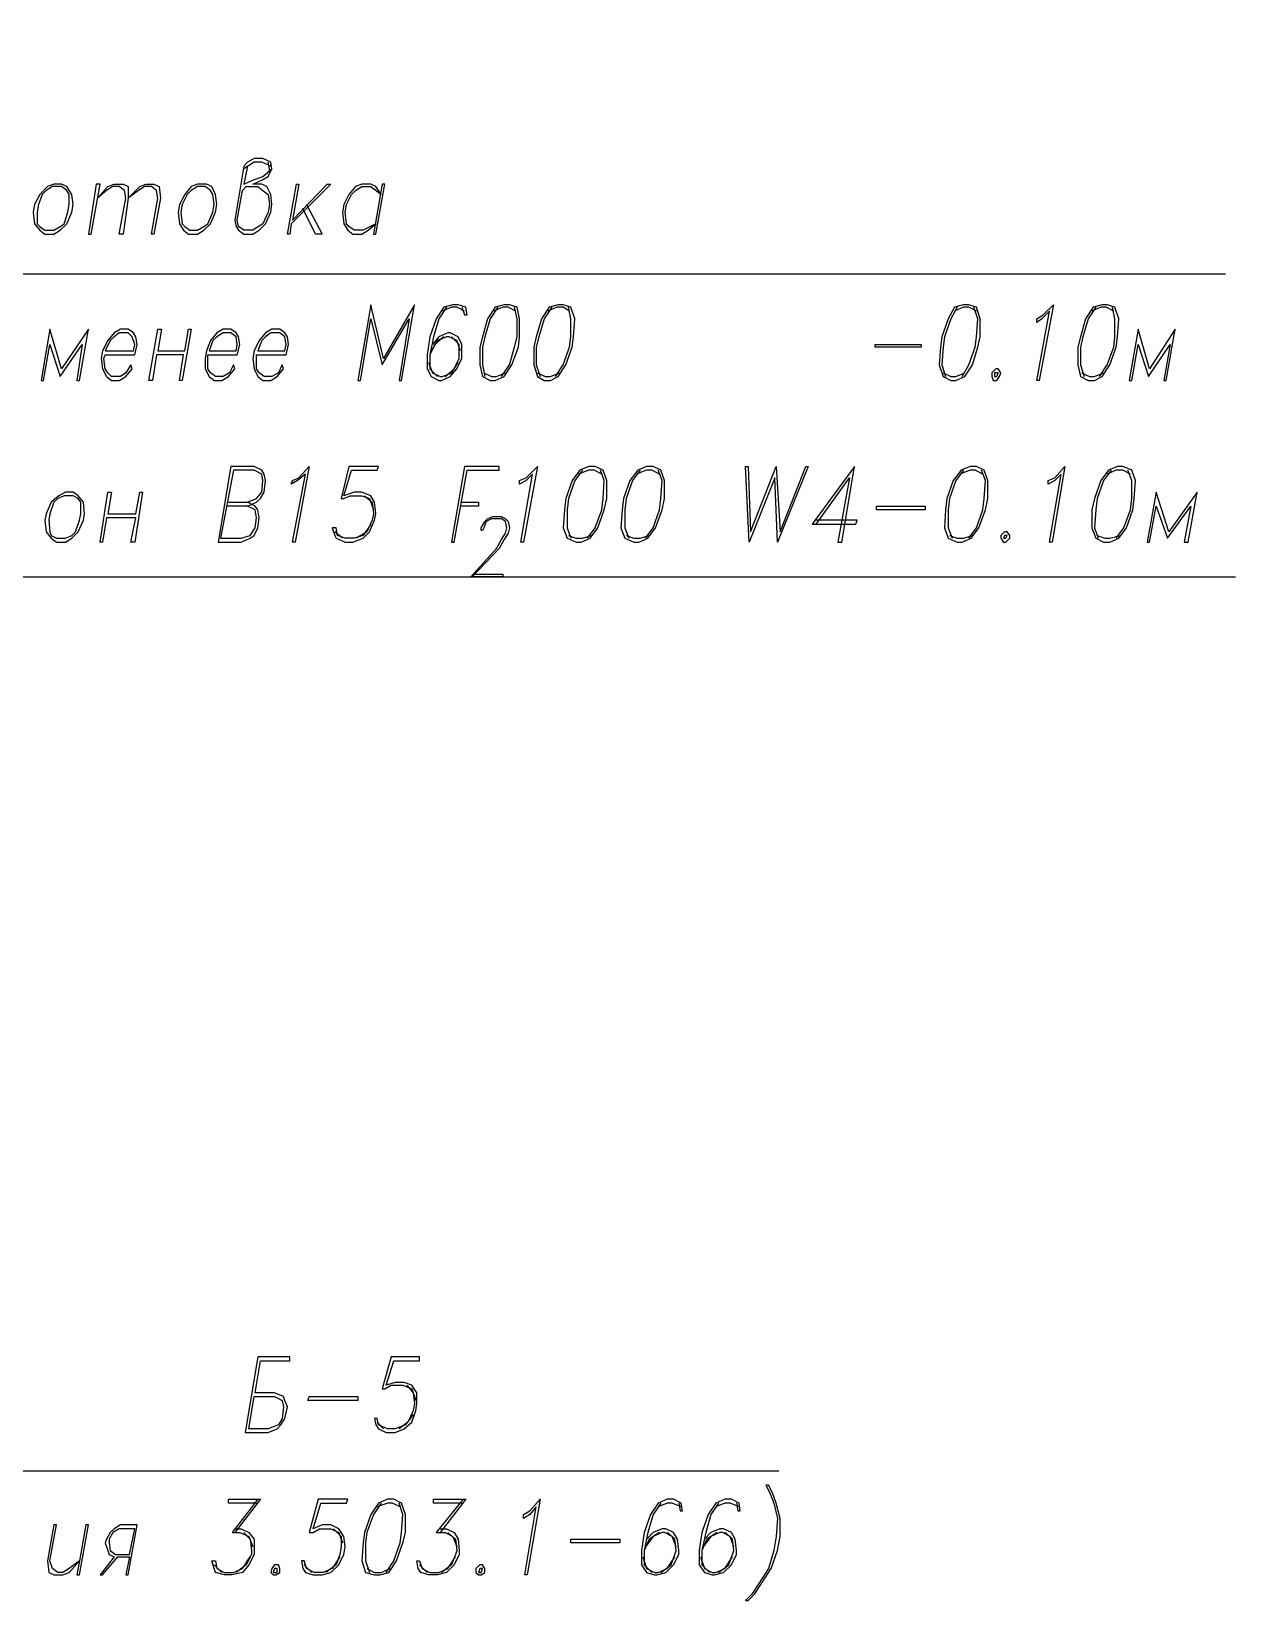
# Model space of a CAD drawing. Header units: millimetres. Extents: x 4241 to 6572, y 870 to 1291.
# Drawn here: x 5217.2 to 5256.9, y 1076.4 to 1128.1 of the extents above; entities that cross this region are included whole.
import ezdxf

# ---------------------------------------------------------------- set-up
doc = ezdxf.new("R2010")
doc.units = ezdxf.units.MM
doc.layers.add('PDF _0', color=7, linetype='Continuous')

msp = doc.modelspace()

# ---------------------------------------------------------------- linework, layer by layer
at = {"layer": 'PDF _0', "lineweight": 25}
for points in [[(5186.1601, 1128.138), (5186.1601, 1110.1457), (5256.9439, 1110.1457)], [(5225.1081, 1123.6928), (5224.8118, 1123.8198), (5224.5578, 1123.8198), (5224.2191, 1123.6081)], [(5224.3461, 1123.6928), (5224.2191, 1123.1001), (5224.5154, 1123.2271), (5224.8541, 1123.3541), (5225.1504, 1123.6081)], [(5225.0658, 1123.4811), (5225.0658, 1123.6081), (5225.0234, 1123.8198)], [(5226.2935, 1122.4228), (5226.8015, 1121.4491), (5226.5898, 1121.4491), (5226.1665, 1122.2957)], [(5186.1601, 1120.1367), (5256.6052, 1120.1367)], [(5231.416, 1119.036), (5231.5007, 1118.782), (5231.5853, 1118.782), (5231.543, 1119.036), (5231.289, 1119.1206), (5231.1197, 1119.1206), (5230.8233, 1119.036), (5230.5693, 1118.655), (5230.3576, 1118.0623), (5230.273, 1117.4696), (5230.273, 1117.0039), (5230.4, 1116.7499), (5230.654, 1116.6229), (5230.7386, 1116.6229), (5231.035, 1116.7499), (5231.2467, 1117.0039), (5231.416, 1117.3426), (5231.416, 1117.4696), (5231.416, 1117.8083), (5231.289, 1118.0623), (5231.035, 1118.1893), (5230.9503, 1118.1893), (5230.654, 1118.0623), (5230.4423, 1117.8083)], [(5230.908, 1119.036), (5230.654, 1118.655), (5230.4846, 1118.0623), (5230.3576, 1117.4696), (5230.3576, 1117.0039), (5230.6116, 1116.7499)], [(5231.5007, 1118.909), (5231.2467, 1119.036), (5231.0773, 1119.036), (5230.781, 1118.909)], [(5232.6014, 1119.036), (5232.3474, 1118.655), (5232.178, 1118.0623), (5232.0934, 1117.7236), (5232.0934, 1117.1309), (5232.178, 1116.7499)], [(5233.1941, 1118.909), (5232.9401, 1119.036), (5232.7707, 1119.036), (5232.4744, 1118.909)], [(5232.7284, 1116.7499), (5232.9824, 1117.1309), (5233.1517, 1117.7236), (5233.2364, 1118.0623), (5233.2364, 1118.655), (5233.1517, 1119.036)], [(5234.3794, 1119.036), (5234.1254, 1118.655), (5233.9561, 1118.0623), (5233.8714, 1117.7236), (5233.8714, 1117.1309), (5233.9984, 1116.7499)], [(5234.9721, 1118.909), (5234.7604, 1119.036), (5234.5488, 1119.036), (5234.2524, 1118.909)], [(5234.5064, 1116.7499), (5234.7604, 1117.1309), (5234.9721, 1117.7236), (5235.0145, 1118.0623), (5235.0145, 1118.655), (5234.9298, 1119.036)], [(5247.7572, 1119.036), (5247.5456, 1118.655), (5247.3339, 1118.0623), (5247.2915, 1117.7236), (5247.2492, 1117.1309), (5247.3762, 1116.7499)], [(5248.3923, 1118.909), (5248.1382, 1119.036), (5247.9689, 1119.036), (5247.6726, 1118.909)], [(5247.9266, 1116.7499), (5248.1382, 1117.1309), (5248.3499, 1117.7236), (5248.3923, 1118.0623), (5248.4346, 1118.655), (5248.3076, 1119.036)], [(5252.3294, 1119.036), (5252.0754, 1118.655), (5251.906, 1118.0623), (5251.8214, 1117.7236), (5251.8214, 1117.1309), (5251.9484, 1116.7499)], [(5252.9221, 1118.909), (5252.6681, 1119.036), (5252.4987, 1119.036), (5252.2024, 1118.909)], [(5252.4564, 1116.7499), (5252.7104, 1117.1309), (5252.9221, 1117.7236), (5252.9644, 1118.0623), (5252.9644, 1118.655), (5252.8797, 1119.036)], [(5230.8233, 1118.0623), (5230.527, 1117.8083), (5230.3576, 1117.4696)], [(5231.3737, 1117.5966), (5231.2467, 1117.9353), (5230.9926, 1118.0623), (5230.908, 1118.0623), (5230.6116, 1117.9353), (5230.4, 1117.5966)], [(5230.8656, 1116.7499), (5231.162, 1117.0039), (5231.3313, 1117.3426), (5231.3313, 1117.4696), (5231.3313, 1117.8083), (5231.0773, 1118.0623)], [(5230.3153, 1117.2156), (5230.4423, 1116.8769), (5230.6963, 1116.7499), (5230.781, 1116.7499), (5231.0773, 1116.8769), (5231.289, 1117.2156)], [(5232.1357, 1116.8769), (5232.3897, 1116.7499), (5232.559, 1116.7499), (5232.8554, 1116.8769)], [(5233.9138, 1116.8769), (5234.1678, 1116.7499), (5234.3371, 1116.7499), (5234.6334, 1116.8769)], [(5247.2915, 1116.8769), (5247.5456, 1116.7499), (5247.7149, 1116.7499), (5248.0112, 1116.8769)], [(5251.8637, 1116.8769), (5252.1177, 1116.7499), (5252.2871, 1116.7499), (5252.5834, 1116.8769)], [(5224.3461, 1112.4741), (5224.6424, 1112.6011), (5224.7694, 1112.7281), (5224.8964, 1112.9398), (5224.9388, 1113.3208), (5224.8964, 1113.5324), (5224.8118, 1113.6595), (5224.5578, 1113.7865), (5223.7957, 1113.7865), (5223.3724, 1111.2887), (5224.1344, 1111.2887), (5224.4308, 1111.4157), (5224.5578, 1111.5004), (5224.6848, 1111.7544), (5224.7271, 1112.0931), (5224.6848, 1112.3471), (5224.6001, 1112.4741), (5224.3461, 1112.6011)], [(5228.4102, 1111.8814), (5228.1562, 1111.5004), (5227.8599, 1111.4157), (5227.5635, 1111.4157), (5227.3095, 1111.5004), (5227.2672, 1111.7544), (5227.1402, 1111.7544), (5227.2249, 1111.5004), (5227.2672, 1111.4157), (5227.5635, 1111.2887), (5227.8175, 1111.2887), (5228.1562, 1111.4157), (5228.3679, 1111.6274), (5228.5372, 1112.0084), (5228.5796, 1112.2201), (5228.5372, 1112.6011), (5228.4102, 1112.8128), (5228.1139, 1112.9398), (5227.8599, 1112.9398), (5227.5212, 1112.8128), (5227.7752, 1113.6595), (5228.6219, 1113.6595), (5228.6642, 1113.7865), (5227.6905, 1113.7865), (5227.4365, 1112.7281), (5227.5212, 1112.7281), (5227.7329, 1112.8128), (5228.1139, 1112.8128), (5228.3679, 1112.7281), (5228.4949, 1112.3471)], [(5243.1004, 1111.8814), (5244.2011, 1113.4054), (5243.8201, 1111.2887), (5243.9471, 1111.2887), (5244.3704, 1113.7865), (5242.9734, 1111.8814), (5244.4128, 1111.8814), (5244.4551, 1112.0084), (5243.1004, 1112.0084)], [(5223.6687, 1112.6011), (5224.3461, 1112.6011), (5224.6424, 1112.7281), (5224.8118, 1112.9398), (5224.8541, 1113.3208), (5224.8118, 1113.5324), (5224.5578, 1113.6595), (5223.8804, 1113.6595), (5223.4571, 1111.4157), (5224.1344, 1111.4157), (5224.4308, 1111.5004), (5224.6001, 1111.7544), (5224.6424, 1112.0931), (5224.6001, 1112.3471), (5224.3461, 1112.4741), (5223.6687, 1112.4741)], [(5235.3955, 1113.6595), (5235.1415, 1113.3208), (5234.9298, 1112.7281), (5234.8875, 1112.3471), (5234.8875, 1111.7544), (5235.0145, 1111.4157)], [(5236.0305, 1113.5324), (5235.7765, 1113.6595), (5235.6071, 1113.6595), (5235.2685, 1113.5324)], [(5235.5648, 1111.4157), (5235.8188, 1111.7544), (5236.0305, 1112.3471), (5236.0728, 1112.7281), (5236.1152, 1113.3208), (5235.9882, 1113.6595)], [(5237.3005, 1113.6595), (5237.0465, 1113.3208), (5236.8349, 1112.7281), (5236.7925, 1112.3471), (5236.7925, 1111.7544), (5236.9195, 1111.4157)], [(5237.9356, 1113.5324), (5237.6815, 1113.6595), (5237.5122, 1113.6595), (5237.1735, 1113.5324)], [(5237.4699, 1111.4157), (5237.7239, 1111.7544), (5237.9356, 1112.3471), (5237.9779, 1112.7281), (5238.0202, 1113.3208), (5237.8932, 1113.6595)], [(5247.9689, 1113.6595), (5247.7149, 1113.3208), (5247.5032, 1112.7281), (5247.4609, 1112.3471), (5247.4609, 1111.7544), (5247.5879, 1111.4157)], [(5248.6039, 1113.5324), (5248.3499, 1113.6595), (5248.1806, 1113.6595), (5247.8419, 1113.5324)], [(5248.1382, 1111.4157), (5248.3923, 1111.7544), (5248.6039, 1112.3471), (5248.6463, 1112.7281), (5248.6886, 1113.3208), (5248.5616, 1113.6595)], [(5252.8374, 1113.6595), (5252.5834, 1113.3208), (5252.3717, 1112.7281), (5252.3294, 1112.3471), (5252.2871, 1111.7544), (5252.4141, 1111.4157)], [(5253.4724, 1113.5324), (5253.2184, 1113.6595), (5253.0067, 1113.6595), (5252.7104, 1113.5324)], [(5253.0067, 1111.4157), (5253.2608, 1111.7544), (5253.4724, 1112.3471), (5253.5148, 1112.7281), (5253.5148, 1113.3208), (5253.3878, 1113.6595)], [(5228.1986, 1112.8128), (5228.4526, 1112.6011), (5228.4949, 1112.2201), (5228.4526, 1112.0084), (5228.2832, 1111.6274), (5227.9445, 1111.4157)], [(5231.416, 1112.6011), (5231.9664, 1112.6011), (5231.9664, 1112.4741), (5231.3737, 1112.4741)], [(5227.4789, 1111.4157), (5227.2249, 1111.6274)], [(5231.797, 1110.2303), (5232.7707, 1110.2303), (5232.7707, 1110.1457), (5231.7123, 1110.1457), (5232.559, 1111.077), (5232.7284, 1111.3734), (5232.8554, 1111.585), (5232.8977, 1111.7544), (5232.8554, 1111.9661), (5232.7284, 1112.0507), (5232.3897, 1112.0507), (5232.2204, 1111.9661), (5232.1357, 1111.7544), (5232.0934, 1111.6697), (5232.051, 1111.6697), (5232.051, 1111.7544), (5232.178, 1111.9661), (5232.2627, 1112.0507), (5232.432, 1112.1354), (5232.7284, 1112.1354), (5232.8554, 1112.0507), (5232.9401, 1111.9661), (5232.9824, 1111.7544), (5232.9401, 1111.585), (5232.813, 1111.3734), (5232.6437, 1111.077), (5231.7547, 1110.1457)], [(5234.9298, 1111.5004), (5235.1838, 1111.4157), (5235.3955, 1111.4157), (5235.6918, 1111.5004)], [(5236.8349, 1111.5004), (5237.0889, 1111.4157), (5237.3005, 1111.4157), (5237.5969, 1111.5004)], [(5247.5032, 1111.5004), (5247.7572, 1111.4157), (5247.9689, 1111.4157), (5248.2652, 1111.5004)], [(5252.3717, 1111.5004), (5252.6257, 1111.4157), (5252.7951, 1111.4157), (5253.1338, 1111.5004)], [(5229.8073, 1082.501), (5229.5533, 1082.1624), (5229.2146, 1082.0354), (5228.9606, 1082.0354), (5228.6642, 1082.1624), (5228.6219, 1082.374), (5228.5372, 1082.374), (5228.5796, 1082.1624), (5228.6642, 1082.0354), (5228.9182, 1081.9084), (5229.2146, 1081.9084), (5229.5109, 1082.0354), (5229.7649, 1082.247), (5229.8919, 1082.628), (5229.9343, 1082.8821), (5229.9343, 1083.2207), (5229.7649, 1083.4747), (5229.5109, 1083.5594), (5229.2146, 1083.5594), (5228.9182, 1083.4747), (5229.1723, 1084.2791), (5230.0189, 1084.2791), (5230.0189, 1084.4061), (5229.0876, 1084.4061), (5228.7912, 1083.3477), (5228.8759, 1083.3477), (5229.0876, 1083.4747), (5229.4686, 1083.4747), (5229.7649, 1083.3477), (5229.8919, 1082.9667)], [(5229.5956, 1083.4747), (5229.8073, 1083.2207), (5229.8496, 1082.8821), (5229.8073, 1082.628), (5229.6379, 1082.247), (5229.3416, 1082.0354)], [(5228.8336, 1082.0354), (5228.6219, 1082.247)], [(5241.8727, 1080.6383), (5209.9099, 1080.6383)], [(5224.6424, 1079.5799), (5223.7111, 1079.5799), (5223.7111, 1079.7069), (5224.7694, 1079.7069), (5223.9227, 1078.6062)], [(5224.6848, 1079.7069), (5223.8381, 1078.6062), (5224.0921, 1078.6062), (5224.3884, 1078.4792), (5224.5154, 1078.1406)], [(5227.3942, 1077.8019), (5227.1402, 1077.4209), (5226.8438, 1077.2939), (5226.5475, 1077.2939), (5226.2935, 1077.4209), (5226.2088, 1077.6749), (5226.1241, 1077.6749), (5226.1665, 1077.4209), (5226.2512, 1077.2939), (5226.5052, 1077.2092), (5226.8015, 1077.2092), (5227.0978, 1077.2939), (5227.3519, 1077.5479), (5227.5212, 1077.8865), (5227.5635, 1078.1406), (5227.5212, 1078.4792), (5227.3519, 1078.7332), (5227.0978, 1078.8602), (5226.8015, 1078.8602), (5226.5052, 1078.7332), (5226.7592, 1079.5799), (5227.6059, 1079.5799), (5227.6482, 1079.7069), (5226.6745, 1079.7069), (5226.3782, 1078.6062), (5226.5052, 1078.6062), (5226.7168, 1078.7332), (5227.0978, 1078.7332), (5227.3519, 1078.6062), (5227.4789, 1078.2676)], [(5228.7489, 1079.5799), (5228.4949, 1079.1989), (5228.2832, 1078.6062), (5228.2409, 1078.2676), (5228.2409, 1077.6749), (5228.3679, 1077.2939)], [(5229.3839, 1079.4529), (5229.1299, 1079.5799), (5228.9606, 1079.5799), (5228.6219, 1079.4529)], [(5228.9182, 1077.2939), (5229.1723, 1077.6749), (5229.3839, 1078.2676), (5229.4263, 1078.6062), (5229.4686, 1079.1989), (5229.3416, 1079.5799)], [(5231.416, 1079.5799), (5230.4846, 1079.5799), (5230.4846, 1079.7069), (5231.543, 1079.7069), (5230.6963, 1078.6062)], [(5231.4583, 1079.7069), (5230.5693, 1078.6062), (5230.8656, 1078.6062), (5231.1197, 1078.4792), (5231.2467, 1078.1406)], [(5238.5706, 1079.5799), (5238.6129, 1079.3259), (5238.6976, 1079.3259), (5238.6552, 1079.5799), (5238.4012, 1079.7069), (5238.1896, 1079.7069), (5237.8932, 1079.5799), (5237.6392, 1079.1989), (5237.4275, 1078.6062), (5237.3429, 1078.0135), (5237.3429, 1077.5479), (5237.5122, 1077.2939), (5237.7662, 1077.2092), (5237.8509, 1077.2092), (5238.1472, 1077.2939), (5238.4012, 1077.5479), (5238.5706, 1077.8865), (5238.5706, 1078.0135), (5238.5282, 1078.3946), (5238.4012, 1078.6062), (5238.1472, 1078.7332), (5238.0202, 1078.7332), (5237.7239, 1078.6062), (5237.5122, 1078.3946)], [(5237.9779, 1079.5799), (5237.7239, 1079.1989), (5237.5545, 1078.6062), (5237.4275, 1078.0135), (5237.4275, 1077.5479), (5237.6815, 1077.2939)], [(5238.6552, 1079.4529), (5238.3589, 1079.5799), (5238.1896, 1079.5799), (5237.8932, 1079.4529)], [(5240.4756, 1079.5799), (5240.518, 1079.3259), (5240.6026, 1079.3259), (5240.5603, 1079.5799), (5240.3063, 1079.7069), (5240.0946, 1079.7069), (5239.7983, 1079.5799), (5239.5443, 1079.1989), (5239.3326, 1078.6062), (5239.2479, 1078.0135), (5239.2479, 1077.5479), (5239.4173, 1077.2939), (5239.6713, 1077.2092), (5239.756, 1077.2092), (5240.0523, 1077.2939), (5240.3063, 1077.5479), (5240.4756, 1077.8865), (5240.4756, 1078.0135), (5240.4333, 1078.3946), (5240.3063, 1078.6062), (5240.0523, 1078.7332), (5239.9253, 1078.7332), (5239.6289, 1078.6062), (5239.4173, 1078.3946)], [(5239.883, 1079.5799), (5239.6289, 1079.1989), (5239.4596, 1078.6062), (5239.3326, 1078.0135), (5239.3326, 1077.5479), (5239.5866, 1077.2939)], [(5240.5603, 1079.4529), (5240.264, 1079.5799), (5240.0946, 1079.5799), (5239.7983, 1079.4529)], [(5223.9227, 1078.7332), (5224.1344, 1078.7332), (5224.3884, 1078.6062), (5224.5578, 1078.3946), (5224.5578, 1078.0135), (5224.5578, 1077.8865), (5224.3884, 1077.5479), (5224.1767, 1077.2939), (5223.8381, 1077.2092), (5223.5841, 1077.2092), (5223.2877, 1077.2939), (5223.2454, 1077.4209), (5223.1607, 1077.6749), (5223.2877, 1077.6749), (5223.3301, 1077.4209), (5223.5841, 1077.2939), (5223.8804, 1077.2939), (5224.1767, 1077.4209), (5224.4308, 1077.8019)], [(5224.2191, 1078.6062), (5224.4308, 1078.3946), (5224.4731, 1078.0135), (5224.4731, 1077.8865), (5224.3038, 1077.5479), (5223.9651, 1077.2939)], [(5227.1825, 1078.7332), (5227.4365, 1078.4792), (5227.4365, 1078.1406), (5227.3942, 1077.8865), (5227.2672, 1077.5479), (5226.9285, 1077.2939)], [(5230.6963, 1078.7332), (5230.908, 1078.7332), (5231.162, 1078.6062), (5231.289, 1078.3946), (5231.3313, 1078.0135), (5231.3313, 1077.8865), (5231.162, 1077.5479), (5230.908, 1077.2939), (5230.6116, 1077.2092), (5230.3153, 1077.2092), (5230.0613, 1077.2939), (5229.9766, 1077.4209), (5229.9343, 1077.6749), (5230.0189, 1077.6749), (5230.1036, 1077.4209), (5230.3576, 1077.2939), (5230.654, 1077.2939), (5230.9503, 1077.4209), (5231.2043, 1077.8019)], [(5230.9503, 1078.6062), (5231.2043, 1078.3946), (5231.2467, 1078.0135), (5231.2043, 1077.8865), (5231.0773, 1077.5479), (5230.7386, 1077.2939)], [(5237.9356, 1078.6062), (5237.5969, 1078.3946), (5237.4275, 1078.0135)], [(5238.4859, 1078.1406), (5238.3589, 1078.4792), (5238.1049, 1078.6062), (5238.0202, 1078.6062), (5237.7239, 1078.4792), (5237.4699, 1078.1406)], [(5237.9779, 1077.2939), (5238.3166, 1077.5479), (5238.4436, 1077.8865), (5238.4859, 1078.0135), (5238.4436, 1078.3946), (5238.1896, 1078.6062)], [(5239.8406, 1078.6062), (5239.5019, 1078.3946), (5239.3326, 1078.0135)], [(5240.391, 1078.1406), (5240.264, 1078.4792), (5240.01, 1078.6062), (5239.9253, 1078.6062), (5239.6289, 1078.4792), (5239.3749, 1078.1406)], [(5239.883, 1077.2939), (5240.2216, 1077.5479), (5240.3486, 1077.8865), (5240.391, 1078.0135), (5240.3486, 1078.3946), (5240.0946, 1078.6062)], [(5223.4994, 1077.2939), (5223.2454, 1077.5479)], [(5226.4628, 1077.2939), (5226.2088, 1077.5479)], [(5230.273, 1077.2939), (5230.0189, 1077.5479)], [(5237.3852, 1077.8019), (5237.5122, 1077.4209), (5237.7662, 1077.2939), (5237.8932, 1077.2939), (5238.1896, 1077.4209), (5238.4436, 1077.8019)], [(5239.2903, 1077.8019), (5239.4173, 1077.4209), (5239.6713, 1077.2939), (5239.7983, 1077.2939), (5240.0946, 1077.4209), (5240.3486, 1077.8019)], [(5228.2832, 1077.4209), (5228.5372, 1077.2939), (5228.7489, 1077.2939), (5229.0452, 1077.4209)]]:
    msp.add_lwpolyline(points, dxfattribs=at)
for points in [[(5224.5154, 1123.1001), (5224.8118, 1123.2271), (5225.0234, 1123.3541), (5225.1504, 1123.6081), (5225.1081, 1123.8198), (5224.8541, 1123.9468), (5224.5578, 1123.9468), (5224.3461, 1123.8198), (5224.2191, 1123.6928), (5223.9227, 1121.9147), (5223.9651, 1121.7031), (5224.0497, 1121.5761), (5224.2191, 1121.4491), (5224.5154, 1121.4491), (5224.7271, 1121.5761), (5224.9388, 1121.7877), (5225.1081, 1122.1687), (5225.1504, 1122.4228), (5225.1081, 1122.7614), (5224.9811, 1123.0154), (5224.8118, 1123.1001)], [(5217.9535, 1123.1001), (5217.7419, 1123.0154), (5217.4878, 1122.7614), (5217.3185, 1122.4228), (5217.2762, 1122.1687), (5217.3185, 1121.7877), (5217.4878, 1121.5761), (5217.6572, 1121.4491), (5217.9535, 1121.4491), (5218.1652, 1121.5761), (5218.3769, 1121.7877), (5218.5462, 1122.1687), (5218.5886, 1122.4228), (5218.5462, 1122.7614), (5218.3769, 1123.0154), (5218.2075, 1123.1001)], [(5217.9112, 1123.0154), (5217.6995, 1122.8884), (5217.5725, 1122.7614), (5217.4455, 1122.4228), (5217.4032, 1122.1687), (5217.4032, 1121.7877), (5217.4878, 1121.7031), (5217.6572, 1121.5761), (5217.9535, 1121.5761), (5218.1652, 1121.7031), (5218.2922, 1121.7877), (5218.4192, 1122.1687), (5218.4615, 1122.4228), (5218.4615, 1122.7614), (5218.3769, 1122.8884), (5218.2075, 1123.0154)], [(5219.1812, 1121.4491), (5219.4776, 1123.1001), (5219.3506, 1123.1001), (5219.0966, 1121.4491)], [(5220.2396, 1121.4491), (5220.1126, 1121.4491), (5220.3243, 1122.6344), (5220.2819, 1122.8884), (5220.1126, 1123.0154), (5219.9009, 1123.0154), (5219.6893, 1122.8884), (5219.3929, 1122.6344), (5219.7316, 1123.0154), (5219.9433, 1123.1001), (5220.2396, 1123.1001), (5220.4089, 1123.0154), (5220.4089, 1122.6344)], [(5221.2556, 1121.4491), (5221.171, 1121.4491), (5221.3827, 1122.6344), (5221.3403, 1122.8884), (5221.171, 1123.0154), (5220.9593, 1123.0154), (5220.7476, 1122.8884), (5220.4089, 1122.6344), (5220.79, 1123.0154), (5221.0016, 1123.1001), (5221.2556, 1123.1001), (5221.425, 1123.0154), (5221.4673, 1122.6344)], [(5222.695, 1123.1001), (5222.4834, 1123.0154), (5222.2717, 1122.7614), (5222.1023, 1122.4228), (5222.06, 1122.1687), (5222.1023, 1121.7877), (5222.2293, 1121.5761), (5222.3987, 1121.4491), (5222.695, 1121.4491), (5222.9067, 1121.5761), (5223.1184, 1121.7877), (5223.2877, 1122.1687), (5223.3301, 1122.4228), (5223.2877, 1122.7614), (5223.1607, 1123.0154), (5222.9914, 1123.1001)], [(5222.695, 1123.0154), (5222.4834, 1122.8884), (5222.3564, 1122.7614), (5222.187, 1122.4228), (5222.1447, 1122.1687), (5222.187, 1121.7877), (5222.2717, 1121.7031), (5222.441, 1121.5761), (5222.695, 1121.5761), (5222.9067, 1121.7031), (5223.0337, 1121.7877), (5223.203, 1122.1687), (5223.2454, 1122.4228), (5223.203, 1122.7614), (5223.1184, 1122.8884), (5222.949, 1123.0154)], [(5224.1767, 1122.8884), (5224.3038, 1123.0154), (5224.6848, 1123.0154), (5224.8541, 1122.8884), (5225.0234, 1122.7614), (5225.0658, 1122.4228), (5225.0234, 1122.1687), (5224.8541, 1121.7877), (5224.5154, 1121.5761), (5224.2191, 1121.5761), (5224.0497, 1121.7031), (5224.0074, 1121.9147)], [(5225.8278, 1121.9147), (5226.9708, 1123.1001), (5227.0978, 1123.1001), (5225.7855, 1121.7877), (5225.7431, 1121.4491), (5225.6585, 1121.4491), (5225.9548, 1123.1001), (5226.0395, 1123.1001)], [(5228.5796, 1121.7877), (5228.1562, 1121.5761), (5227.8599, 1121.5761), (5227.6905, 1121.7031), (5227.6059, 1121.7877), (5227.5635, 1122.1687), (5227.6059, 1122.4228), (5227.7752, 1122.7614), (5227.9022, 1122.8884), (5228.1139, 1123.0154), (5228.4102, 1123.0154), (5228.7489, 1122.7614), (5228.5796, 1123.0154), (5228.4102, 1123.1001), (5228.1139, 1123.1001), (5227.9022, 1123.0154), (5227.6905, 1122.7614), (5227.5212, 1122.4228), (5227.4789, 1122.1687), (5227.5212, 1121.7877), (5227.6482, 1121.5761), (5227.8175, 1121.4491), (5228.1139, 1121.4491), (5228.3256, 1121.5761)], [(5228.5796, 1121.4491), (5228.8759, 1123.1001), (5228.7912, 1123.1001), (5228.4949, 1121.4491)], [(5229.3416, 1116.6229), (5229.4263, 1116.6229), (5229.8496, 1119.1206), (5228.8336, 1117.3426), (5228.4102, 1119.1206), (5227.9869, 1116.6229), (5228.0715, 1116.6229), (5228.4102, 1118.655), (5228.7912, 1117.1309), (5229.6803, 1118.655)], [(5232.813, 1119.1206), (5232.5167, 1119.036), (5232.2627, 1118.655), (5232.0934, 1118.0623), (5232.0087, 1117.7236), (5232.0087, 1117.1309), (5232.0934, 1116.7499), (5232.3474, 1116.6229), (5232.5167, 1116.6229), (5232.813, 1116.7499), (5233.0671, 1117.1309), (5233.2787, 1117.7236), (5233.3211, 1118.0623), (5233.3211, 1118.655), (5233.2364, 1119.036), (5232.9824, 1119.1206)], [(5234.5911, 1119.1206), (5234.2948, 1119.036), (5234.0408, 1118.655), (5233.8714, 1118.0623), (5233.7867, 1117.7236), (5233.7867, 1117.1309), (5233.9138, 1116.7499), (5234.1254, 1116.6229), (5234.3371, 1116.6229), (5234.5911, 1116.7499), (5234.8451, 1117.1309), (5235.0568, 1117.7236), (5235.0991, 1118.0623), (5235.1415, 1118.655), (5235.0145, 1119.036), (5234.7604, 1119.1206)], [(5247.9689, 1119.1206), (5247.6726, 1119.036), (5247.4609, 1118.655), (5247.2492, 1118.0623), (5247.2069, 1117.7236), (5247.1645, 1117.1309), (5247.2915, 1116.7499), (5247.5456, 1116.6229), (5247.7149, 1116.6229), (5248.0112, 1116.7499), (5248.2652, 1117.1309), (5248.4346, 1117.7236), (5248.5193, 1118.0623), (5248.5193, 1118.655), (5248.3923, 1119.036), (5248.1382, 1119.1206)], [(5250.4667, 1116.6229), (5250.382, 1116.6229), (5250.8053, 1118.909), (5250.5513, 1118.655), (5250.382, 1118.528), (5250.382, 1118.655), (5250.5937, 1118.782), (5250.9323, 1119.1206)], [(5252.5411, 1119.1206), (5252.2447, 1119.036), (5251.9907, 1118.655), (5251.8214, 1118.0623), (5251.7367, 1117.7236), (5251.7367, 1117.1309), (5251.8214, 1116.7499), (5252.0754, 1116.6229), (5252.2871, 1116.6229), (5252.5411, 1116.7499), (5252.7951, 1117.1309), (5253.0067, 1117.7236), (5253.0491, 1118.0623), (5253.0914, 1118.655), (5252.9644, 1119.036), (5252.7104, 1119.1206)], [(5217.5302, 1116.6229), (5217.6149, 1116.6229), (5217.8265, 1117.8083), (5218.1652, 1116.7499), (5218.8849, 1117.8083), (5218.7156, 1116.6229), (5218.8002, 1116.6229), (5219.0966, 1118.3163), (5218.2075, 1117.0039), (5217.8265, 1118.3163)], [(5219.6469, 1117.4696), (5220.6206, 1117.4696), (5220.7053, 1117.8083), (5220.663, 1118.0623), (5220.5783, 1118.1893), (5220.4089, 1118.3163), (5220.1549, 1118.3163), (5219.9433, 1118.1893), (5219.7316, 1117.9353), (5219.5623, 1117.5966), (5219.5199, 1117.3426), (5219.5623, 1117.0039), (5219.6893, 1116.7499), (5219.8586, 1116.6229), (5220.1126, 1116.6229), (5220.3243, 1116.7499), (5220.536, 1117.0039), (5220.4936, 1117.1309), (5220.3243, 1116.8769), (5220.1549, 1116.7499), (5219.8586, 1116.7499), (5219.7316, 1116.8769), (5219.6469, 1117.0039), (5219.6046, 1117.3426)], [(5220.5783, 1117.5966), (5220.6206, 1117.8083), (5220.536, 1118.0623), (5220.4089, 1118.1893), (5220.1126, 1118.1893), (5219.9433, 1118.0623), (5219.8163, 1117.9353), (5219.6469, 1117.5966)], [(5221.2133, 1116.6229), (5221.0863, 1116.6229), (5221.3827, 1118.3163), (5221.5097, 1118.3163), (5221.3827, 1117.5966), (5222.2717, 1117.5966), (5222.3987, 1118.3163), (5222.4834, 1118.3163), (5222.187, 1116.6229), (5222.1023, 1116.6229), (5222.2293, 1117.4696), (5221.3403, 1117.4696)], [(5223.0337, 1117.4696), (5224.0074, 1117.4696), (5224.0921, 1117.8083), (5224.0497, 1118.0623), (5223.9651, 1118.1893), (5223.7957, 1118.3163), (5223.5417, 1118.3163), (5223.3301, 1118.1893), (5223.1184, 1117.9353), (5222.9914, 1117.5966), (5222.949, 1117.3426), (5222.949, 1117.0039), (5223.076, 1116.7499), (5223.2454, 1116.6229), (5223.4994, 1116.6229), (5223.7111, 1116.7499), (5223.9227, 1117.0039), (5223.8804, 1117.1309), (5223.7534, 1116.8769), (5223.5417, 1116.7499), (5223.2877, 1116.7499), (5223.1184, 1116.8769), (5223.0337, 1117.0039), (5223.0337, 1117.3426)], [(5223.9651, 1117.5966), (5224.0074, 1117.8083), (5223.9651, 1118.0623), (5223.7957, 1118.1893), (5223.5417, 1118.1893), (5223.3301, 1118.0623), (5223.203, 1117.9353), (5223.076, 1117.5966)], [(5224.6424, 1117.4696), (5225.6161, 1117.4696), (5225.7008, 1117.8083), (5225.6585, 1118.0623), (5225.5738, 1118.1893), (5225.4045, 1118.3163), (5225.1504, 1118.3163), (5224.9388, 1118.1893), (5224.7271, 1117.9353), (5224.5578, 1117.5966), (5224.5154, 1117.3426), (5224.5578, 1117.0039), (5224.6848, 1116.7499), (5224.8541, 1116.6229), (5225.1081, 1116.6229), (5225.3198, 1116.7499), (5225.5315, 1117.0039), (5225.4891, 1117.1309), (5225.3621, 1116.8769), (5225.1504, 1116.7499), (5224.8964, 1116.7499), (5224.7271, 1116.8769), (5224.6424, 1117.0039), (5224.6424, 1117.3426)], [(5225.5738, 1117.5966), (5225.6161, 1117.8083), (5225.5738, 1118.0623), (5225.4045, 1118.1893), (5225.1081, 1118.1893), (5224.9388, 1118.0623), (5224.8118, 1117.9353), (5224.6848, 1117.5966)], [(5253.4301, 1116.6229), (5253.5148, 1116.6229), (5253.7264, 1117.8083), (5254.0651, 1116.7499), (5254.7848, 1117.8083), (5254.5731, 1116.6229), (5254.6578, 1116.6229), (5254.9541, 1118.3163), (5254.1075, 1117.0039), (5253.7264, 1118.3163)], [(5246.5719, 1117.7236), (5245.0478, 1117.7236), (5245.0478, 1117.8083), (5246.5719, 1117.8083)], [(5249.0273, 1117.0039), (5248.9003, 1116.8769), (5248.9003, 1116.7499), (5248.9426, 1116.6229), (5249.0696, 1116.6229), (5249.1543, 1116.7499), (5249.1966, 1116.8769), (5249.1119, 1117.0039)], [(5248.9849, 1116.8769), (5248.9849, 1116.7499), (5249.0696, 1116.7499), (5249.1119, 1116.8769)], [(5225.9125, 1111.2887), (5225.8278, 1111.2887), (5226.2512, 1113.5324), (5225.9971, 1113.3208), (5225.7855, 1113.1938), (5225.8278, 1113.3208), (5226.0395, 1113.4054), (5226.3782, 1113.7865)], [(5232.6437, 1113.7865), (5231.5007, 1113.7865), (5231.0773, 1111.2887), (5231.162, 1111.2887), (5231.5853, 1113.6595), (5232.6437, 1113.6595)], [(5233.4481, 1111.2887), (5233.3634, 1111.2887), (5233.7444, 1113.5324), (5233.5327, 1113.3208), (5233.3211, 1113.1938), (5233.3211, 1113.3208), (5233.5327, 1113.4054), (5233.9138, 1113.7865)], [(5235.6071, 1113.7865), (5235.3108, 1113.6595), (5235.0568, 1113.3208), (5234.8451, 1112.7281), (5234.8028, 1112.3471), (5234.7604, 1111.7544), (5234.8875, 1111.4157), (5235.1838, 1111.2887), (5235.3531, 1111.2887), (5235.6495, 1111.4157), (5235.9035, 1111.7544), (5236.1152, 1112.3471), (5236.1998, 1112.7281), (5236.1998, 1113.3208), (5236.0728, 1113.6595), (5235.8188, 1113.7865)], [(5237.5122, 1113.7865), (5237.2159, 1113.6595), (5236.9619, 1113.3208), (5236.7502, 1112.7281), (5236.7078, 1112.3471), (5236.6655, 1111.7544), (5236.7925, 1111.4157), (5237.0889, 1111.2887), (5237.2582, 1111.2887), (5237.5545, 1111.4157), (5237.8086, 1111.7544), (5238.0202, 1112.3471), (5238.1049, 1112.7281), (5238.1049, 1113.3208), (5237.9779, 1113.6595), (5237.7239, 1113.7865)], [(5241.8304, 1111.2887), (5241.7457, 1113.4054), (5240.899, 1111.2887), (5240.772, 1113.7865), (5240.8567, 1113.7865), (5240.9413, 1111.6274), (5241.788, 1113.7865), (5241.915, 1111.6274), (5242.7617, 1113.7865), (5242.8464, 1113.7865)], [(5248.1806, 1113.7865), (5247.8842, 1113.6595), (5247.6302, 1113.3208), (5247.4186, 1112.7281), (5247.3762, 1112.3471), (5247.3339, 1111.7544), (5247.4609, 1111.4157), (5247.7572, 1111.2887), (5247.9266, 1111.2887), (5248.2229, 1111.4157), (5248.4769, 1111.7544), (5248.6886, 1112.3471), (5248.7733, 1112.7281), (5248.7733, 1113.3208), (5248.6463, 1113.6595), (5248.3923, 1113.7865)], [(5250.89, 1111.2887), (5250.8053, 1111.2887), (5251.1863, 1113.5324), (5250.9747, 1113.3208), (5250.763, 1113.1938), (5250.763, 1113.3208), (5250.9747, 1113.4054), (5251.3134, 1113.7865)], [(5253.0491, 1113.7865), (5252.7527, 1113.6595), (5252.4987, 1113.3208), (5252.2871, 1112.7281), (5252.2024, 1112.3471), (5252.2024, 1111.7544), (5252.3294, 1111.4157), (5252.5834, 1111.2887), (5252.7951, 1111.2887), (5253.0914, 1111.4157), (5253.3454, 1111.7544), (5253.5571, 1112.3471), (5253.5994, 1112.7281), (5253.6418, 1113.3208), (5253.5148, 1113.6595), (5253.2184, 1113.7865)], [(5218.3345, 1112.9398), (5218.1229, 1112.8128), (5217.8689, 1112.6011), (5217.6995, 1112.2201), (5217.6572, 1112.0084), (5217.6995, 1111.6274), (5217.8689, 1111.4157), (5218.0382, 1111.2887), (5218.3345, 1111.2887), (5218.5462, 1111.4157), (5218.7579, 1111.6274), (5218.9272, 1112.0084), (5218.9696, 1112.2201), (5218.9272, 1112.6011), (5218.7579, 1112.8128), (5218.5886, 1112.9398)], [(5218.2922, 1112.8128), (5218.0805, 1112.7281), (5217.9535, 1112.6011), (5217.8265, 1112.2201), (5217.7842, 1112.0084), (5217.8265, 1111.6274), (5217.8689, 1111.5004), (5218.0382, 1111.4157), (5218.3345, 1111.4157), (5218.5462, 1111.5004), (5218.6732, 1111.6274), (5218.8002, 1112.0084), (5218.8426, 1112.2201), (5218.8426, 1112.6011), (5218.7579, 1112.7281), (5218.5886, 1112.8128)], [(5219.5623, 1111.2887), (5219.4776, 1111.2887), (5219.7316, 1112.9398), (5219.8586, 1112.9398), (5219.7316, 1112.2201), (5220.663, 1112.2201), (5220.79, 1112.9398), (5220.8746, 1112.9398), (5220.6206, 1111.2887), (5220.4936, 1111.2887), (5220.663, 1112.0931), (5219.6893, 1112.0931)], [(5254.0228, 1111.2887), (5254.1075, 1111.2887), (5254.3191, 1112.4741), (5254.7001, 1111.4157), (5255.4622, 1112.4741), (5255.2505, 1111.2887), (5255.3775, 1111.2887), (5255.6738, 1112.9398), (5254.7425, 1111.6274), (5254.3191, 1112.9398)], [(5246.6989, 1112.3471), (5245.0901, 1112.3471), (5245.0901, 1112.4741), (5246.6989, 1112.4741)], [(5249.3236, 1111.6274), (5249.1966, 1111.5004), (5249.1966, 1111.4157), (5249.2813, 1111.2887), (5249.366, 1111.2887), (5249.493, 1111.4157), (5249.493, 1111.5004), (5249.4083, 1111.6274)], [(5249.3236, 1111.5004), (5249.2813, 1111.4157), (5249.366, 1111.4157), (5249.4083, 1111.5004)], [(5224.7694, 1084.2791), (5225.7431, 1084.2791), (5225.7431, 1084.4061), (5224.6848, 1084.4061), (5224.2614, 1081.9084), (5225.0234, 1081.9084), (5225.3198, 1082.0354), (5225.4468, 1082.1624), (5225.5738, 1082.374), (5225.6585, 1082.755), (5225.5738, 1082.9667), (5225.5315, 1083.0937), (5225.2351, 1083.2207), (5224.6001, 1083.2207)], [(5224.5578, 1083.0937), (5225.2351, 1083.0937), (5225.4891, 1082.9667), (5225.5315, 1082.755), (5225.4891, 1082.374), (5225.3621, 1082.1624), (5225.0234, 1082.0354), (5224.3884, 1082.0354)], [(5227.9869, 1082.9667), (5226.3358, 1082.9667), (5226.3782, 1083.0937), (5227.9869, 1083.0937)], [(5240.8567, 1076.3625), (5241.0683, 1076.5742), (5241.3223, 1076.9552), (5241.6187, 1077.4209), (5241.8304, 1078.0135), (5241.915, 1078.4792), (5241.915, 1079.0719), (5241.788, 1079.5799), (5241.661, 1079.9186), (5241.534, 1080.1726), (5241.4493, 1080.1726), (5241.5763, 1079.9186), (5241.7034, 1079.5799), (5241.8304, 1079.0719), (5241.788, 1078.4792), (5241.7034, 1078.0135), (5241.534, 1077.4209), (5241.2377, 1076.9552), (5240.9837, 1076.5742), (5240.772, 1076.3625)], [(5228.9606, 1079.7069), (5228.6642, 1079.5799), (5228.4102, 1079.1989), (5228.1986, 1078.6062), (5228.1562, 1078.2676), (5228.1139, 1077.6749), (5228.2409, 1077.2939), (5228.5372, 1077.2092), (5228.7066, 1077.2092), (5229.0029, 1077.2939), (5229.2569, 1077.6749), (5229.4686, 1078.2676), (5229.5533, 1078.6062), (5229.5533, 1079.1989), (5229.4263, 1079.5799), (5229.1723, 1079.7069)], [(5233.5751, 1077.2092), (5233.4904, 1077.2092), (5233.8714, 1079.4529), (5233.6597, 1079.1989), (5233.4481, 1079.0719), (5233.4481, 1079.1989), (5233.6597, 1079.3259), (5233.9984, 1079.7069)], [(5218.8002, 1077.6749), (5218.4615, 1077.4209), (5218.2499, 1077.2939), (5218.0805, 1077.2939), (5217.9112, 1077.4209), (5217.8265, 1077.6749), (5218.0382, 1078.8602), (5217.9535, 1078.8602), (5217.7419, 1077.6749), (5217.7842, 1077.2939), (5217.9535, 1077.2092), (5218.2499, 1077.2092), (5218.4615, 1077.2939), (5218.8002, 1077.6749), (5218.7156, 1077.2092), (5218.8002, 1077.2092), (5219.0966, 1078.8602), (5219.0119, 1078.8602)], [(5220.0703, 1077.8019), (5220.4513, 1077.8019), (5220.3243, 1077.2092), (5220.4089, 1077.2092), (5220.7053, 1078.8602), (5220.1549, 1078.8602), (5219.9433, 1078.7332), (5219.8163, 1078.6062), (5219.6893, 1078.3946), (5219.6469, 1078.2676), (5219.7316, 1078.0135), (5219.7739, 1077.8865), (5219.9433, 1077.8019), (5219.4776, 1077.2092), (5219.5623, 1077.2092)], [(5220.4513, 1077.8865), (5220.6206, 1078.7332), (5220.1126, 1078.7332), (5219.9009, 1078.6062), (5219.7739, 1078.3946), (5219.7739, 1078.2676), (5219.8163, 1078.0135), (5219.9856, 1077.8865)], [(5236.6232, 1078.2676), (5235.0145, 1078.2676), (5235.0145, 1078.3946), (5236.6232, 1078.3946)], [(5225.2351, 1077.5479), (5225.1504, 1077.4209), (5225.1081, 1077.2939), (5225.1928, 1077.2092), (5225.2775, 1077.2092), (5225.4045, 1077.2939), (5225.4045, 1077.4209), (5225.3621, 1077.5479)], [(5232.0087, 1077.5479), (5231.8817, 1077.4209), (5231.8817, 1077.2939), (5231.9664, 1077.2092), (5232.051, 1077.2092), (5232.178, 1077.2939), (5232.178, 1077.4209), (5232.0934, 1077.5479)], [(5225.2351, 1077.4209), (5225.1928, 1077.2939), (5225.3198, 1077.2939), (5225.3198, 1077.4209)], [(5232.0087, 1077.4209), (5231.9664, 1077.2939), (5232.051, 1077.2939), (5232.0934, 1077.4209)]]:
    msp.add_lwpolyline(points, close=True, dxfattribs=at)

doc.saveas('drawing.dxf')
